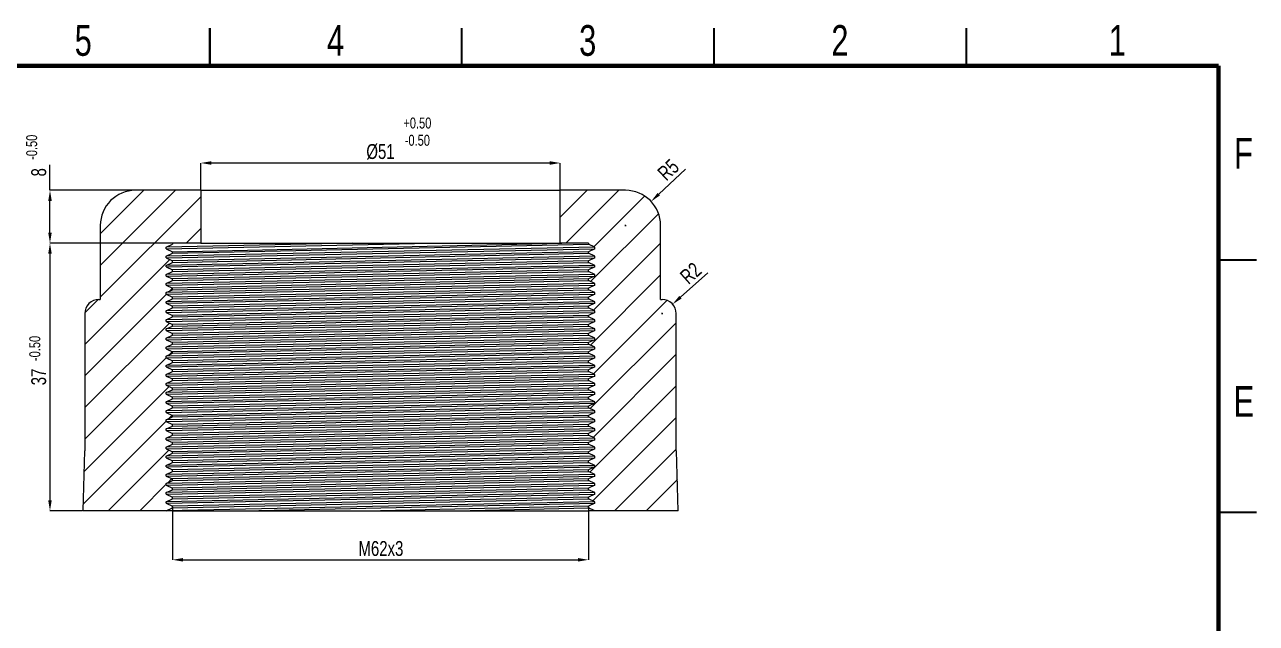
# Model space of a CAD drawing. Header units: millimetres. Extents: x 1664 to 1961, y 613 to 823.
# Drawn here: x 1786.6 to 1961.4, y 737.5 to 822.5 of the extents above; entities that cross this region are included whole.
import ezdxf

# ---------------------------------------------------------------- set-up
doc = ezdxf.new("R2010")
doc.units = ezdxf.units.MM
doc.styles.add('SLDTEXTSTYLE0', font='TXT', dxfattribs={"width": 0.75})
doc.dimstyles.new('SLDDIMSTYLE30', dxfattribs={"dimtxt": 2.116667, "dimasz": 1.5, "dimexe": 0, "dimexo": 0.0625, "dimgap": 0.529167, "dimtad": 1, "dimdec": 0, "dimrnd": 1e-09, "dimzin": 12, "dimdsep": 46, "dimtxsty": 'SLDTEXTSTYLE0', "dimcen": 0.09, "dimadec": 0, "dimazin": 3, "dimtfac": 1, "dimtdec": 0, "dimtofl": 0, "dimtmove": 0, "dimatfit": 3, "dimfxl": 1, "dimfrac": 2, "dimtolj": 1, "dimtzin": 12, "dimarcsym": 0})

# ---------------------------------------------------------------- blocks, each defined once
blk = doc.blocks.new('*D11')
at = {"color": 0, "lineweight": -2, "transparency": 16777216}
for p, q in [((1811.59, 799.06), (1811.59, 802.88)), ((1861.09, 802.88), (1813.09, 802.88)), ((1862.59, 799.06), (1862.59, 802.88))]:
    blk.add_line(p, q, dxfattribs=at)
at = {"color": 0, "transparency": 16777216}
for points in [[(1813.09, 803.13), (1813.09, 802.63), (1811.59, 802.88)], [(1861.09, 803.13), (1861.09, 802.63), (1862.59, 802.88)]]:
    blk.add_solid(points, dxfattribs=at)
at = {"layer": 'Defpoints', "color": 0, "transparency": 16777216}
for p in [(1811.59, 802.88), (1811.59, 799), (1862.59, 799)]:
    blk.add_point(p, dxfattribs=at)
at = {"color": 0, "transparency": 16777216, "insert": (1837.09, 804.47), "char_height": 2.117, "attachment_point": 5, "style": 'SLDTEXTSTYLE0'}
blk.add_mtext('\\A1;%%C51', dxfattribs=at)
blk = doc.blocks.new('*D12')
at = {"color": 0, "lineweight": -2, "transparency": 16777216}
for p, q in [((1880.37, 802.01), (1876.57, 798.45)), ((1871.75, 794), (1871.93, 794)), ((1871.84, 793.91), (1871.84, 794.09))]:
    blk.add_line(p, q, dxfattribs=at)
at = {"color": 0, "transparency": 16777216}
blk.add_solid([(1876.4, 798.63), (1876.75, 798.27), (1875.48, 797.42)], dxfattribs=at)
at = {"layer": 'Defpoints', "color": 0, "transparency": 16777216}
for p in [(1875.48, 797.42), (1871.84, 794)]:
    blk.add_point(p, dxfattribs=at)
at = {"color": 0, "transparency": 16777216, "insert": (1877.93, 801.9), "char_height": 2.117, "attachment_point": 5, "rotation": 43.2244, "style": 'SLDTEXTSTYLE0'}
blk.add_mtext('\\A1;R5', dxfattribs=at)
blk = doc.blocks.new('*D13')
at = {"color": 0, "lineweight": -2, "transparency": 16777216}
for p, q in [((1883.54, 787.29), (1879.65, 783.83)), ((1876.95, 781.5), (1877.13, 781.5)), ((1877.04, 781.41), (1877.04, 781.59))]:
    blk.add_line(p, q, dxfattribs=at)
at = {"color": 0, "transparency": 16777216}
blk.add_solid([(1879.48, 784.01), (1879.82, 783.64), (1878.53, 782.83)], dxfattribs=at)
at = {"layer": 'Defpoints', "color": 0, "transparency": 16777216}
for p in [(1877.04, 781.5), (1878.53, 782.83)]:
    blk.add_point(p, dxfattribs=at)
at = {"color": 0, "transparency": 16777216, "insert": (1881.1, 787.24), "char_height": 2.117, "attachment_point": 5, "rotation": 41.7053, "style": 'SLDTEXTSTYLE0'}
blk.add_mtext('\\A1;R2', dxfattribs=at)
blk = doc.blocks.new('*D14')
at = {"color": 0, "lineweight": -2, "transparency": 16777216}
for p, q in [((1790.2, 799), (1790.2, 802.61)), ((1811.53, 799), (1790.2, 799)), ((1790.2, 793), (1790.2, 797.5)), ((1811.53, 791.5), (1790.2, 791.5))]:
    blk.add_line(p, q, dxfattribs=at)
at = {"color": 0, "transparency": 16777216}
for points in [[(1789.95, 797.5), (1790.45, 797.5), (1790.2, 799)], [(1789.95, 793), (1790.45, 793), (1790.2, 791.5)]]:
    blk.add_solid(points, dxfattribs=at)
at = {"layer": 'Defpoints', "color": 0, "transparency": 16777216}
for p in [(1811.59, 799), (1790.2, 791.5), (1811.59, 791.5)]:
    blk.add_point(p, dxfattribs=at)
at = {"color": 0, "transparency": 16777216, "insert": (1788.61, 801.56), "char_height": 2.117, "attachment_point": 5, "rotation": 90, "style": 'SLDTEXTSTYLE0'}
blk.add_mtext('\\A1;8', dxfattribs=at)
blk = doc.blocks.new('*D15')
at = {"color": 0, "lineweight": -2, "transparency": 16777216}
for p, q in [((1807.53, 791.5), (1790.2, 791.5)), ((1790.2, 790), (1790.2, 755)), ((1794.78, 753.5), (1790.2, 753.5))]:
    blk.add_line(p, q, dxfattribs=at)
at = {"color": 0, "transparency": 16777216}
for points in [[(1789.95, 790), (1790.45, 790), (1790.2, 791.5)], [(1789.95, 755), (1790.45, 755), (1790.2, 753.5)]]:
    blk.add_solid(points, dxfattribs=at)
at = {"layer": 'Defpoints', "color": 0, "transparency": 16777216}
for p in [(1807.59, 791.5), (1790.2, 753.5), (1794.84, 753.5)]:
    blk.add_point(p, dxfattribs=at)
at = {"color": 0, "transparency": 16777216, "insert": (1788.61, 772.5), "char_height": 2.117, "attachment_point": 5, "rotation": 90, "style": 'SLDTEXTSTYLE0'}
blk.add_mtext('\\A1;37', dxfattribs=at)
blk = doc.blocks.new('*D16')
at = {"color": 0, "lineweight": -2, "transparency": 16777216}
for p, q in [((1807.59, 754.08), (1807.59, 746.54)), ((1866.59, 754.08), (1866.59, 746.54)), ((1809.09, 746.54), (1865.09, 746.54))]:
    blk.add_line(p, q, dxfattribs=at)
at = {"color": 0, "transparency": 16777216}
for points in [[(1809.09, 746.79), (1809.09, 746.29), (1807.59, 746.54)], [(1865.09, 746.79), (1865.09, 746.29), (1866.59, 746.54)]]:
    blk.add_solid(points, dxfattribs=at)
at = {"layer": 'Defpoints', "color": 0, "transparency": 16777216}
for p in [(1807.59, 754.14), (1866.59, 754.14), (1866.59, 746.54)]:
    blk.add_point(p, dxfattribs=at)
at = {"color": 0, "transparency": 16777216, "insert": (1837.15, 748.13), "char_height": 2.117, "attachment_point": 5, "style": 'SLDTEXTSTYLE0'}
blk.add_mtext('\\A1;M62x3', dxfattribs=at)

msp = doc.modelspace()

# ---------------------------------------------------------------- hatches: boundary and pattern name
h = msp.add_hatch()
h.set_pattern_fill('ANSI31', color=256)
h.set_pattern_definition([(45, (3733.518, 1557.0572), (-2.245064, 2.245064), [])])
h.paths.add_polyline_path([(1807.59, 773.27), (1807.59, 773.51), (1806.7, 773.92), (1806.7, 774.15), (1807.59, 774.57), (1807.59, 774.8), (1806.7, 775.21), (1806.7, 775.44), (1807.59, 775.86), (1807.59, 776.09), (1806.7, 776.5), (1806.7, 776.73), (1807.59, 777.15), (1807.59, 777.38), (1806.7, 777.79), (1806.7, 778.02), (1807.59, 778.44), (1807.59, 778.67), (1806.7, 779.08), (1806.7, 779.32), (1807.59, 779.73), (1807.59, 779.96), (1806.7, 780.37), (1806.7, 780.61), (1807.59, 781.02), (1807.59, 781.25), (1806.7, 781.67), (1806.7, 781.9), (1807.59, 782.31), (1807.59, 782.54), (1806.7, 782.96), (1806.7, 783.19), (1807.59, 783.6), (1807.59, 783.83), (1806.7, 784.25), (1806.7, 784.48), (1807.59, 784.89), (1807.59, 785.13), (1806.7, 785.54), (1806.7, 785.77), (1807.59, 786.18), (1807.59, 786.42), (1806.7, 786.83), (1806.7, 787.06), (1807.59, 787.47), (1807.59, 787.71), (1806.7, 788.12), (1806.7, 788.35), (1807.59, 788.77), (1807.59, 789), (1806.7, 789.41), (1806.7, 789.64), (1807.59, 790.06), (1807.59, 790.29), (1806.7, 790.7), (1806.7, 790.93), (1807.59, 791.35), (1807.59, 791.5), (1811.59, 791.5), (1811.59, 799), (1802.34, 799, 0.414214), (1797.34, 794), (1797.34, 783.5), (1797.14, 783.5, 0.414214), (1795.14, 781.5), (1795.14, 762), (1795.09, 762), (1794.84, 753.5), (1806.7, 753.5), (1807.59, 753.91), (1807.59, 754.14), (1806.7, 754.56), (1806.7, 754.79), (1807.59, 755.2), (1807.59, 755.43), (1806.7, 755.85), (1806.7, 756.08), (1807.59, 756.49), (1807.59, 756.72), (1806.7, 757.14), (1806.7, 757.37), (1807.59, 757.78), (1807.59, 758.02), (1806.7, 758.43), (1806.7, 758.66), (1807.59, 759.07), (1807.59, 759.31), (1806.7, 759.72), (1806.7, 759.95), (1807.59, 760.36), (1807.59, 760.6), (1806.7, 761.01), (1806.7, 761.24), (1807.59, 761.66), (1807.59, 761.89), (1806.7, 762.3), (1806.7, 762.53), (1807.59, 762.95), (1807.59, 763.18), (1806.7, 763.59), (1806.7, 763.82), (1807.59, 764.24), (1807.59, 764.47), (1806.7, 764.88), (1806.7, 765.12), (1807.59, 765.53), (1807.59, 765.76), (1806.7, 766.17), (1806.7, 766.41), (1807.59, 766.82), (1807.59, 767.05), (1806.7, 767.46), (1806.7, 767.7), (1807.59, 768.11), (1807.59, 768.34), (1806.7, 768.76), (1806.7, 768.99), (1807.59, 769.4), (1807.59, 769.63), (1806.7, 770.05), (1806.7, 770.28), (1807.59, 770.69), (1807.59, 770.92), (1806.7, 771.34), (1806.7, 771.57), (1807.59, 771.98), (1807.59, 772.22), (1806.7, 772.63), (1806.7, 772.86)])
h.paths.add_polyline_path([(1879.04, 781.5, 0.414214), (1877.04, 783.5), (1876.84, 783.5), (1876.84, 794, 0.414214), (1871.84, 799), (1862.59, 799), (1862.59, 791.5), (1866.59, 791.5), (1866.59, 791.35), (1867.48, 790.93), (1867.48, 790.7), (1866.59, 790.29), (1866.59, 790.06), (1867.48, 789.64), (1867.48, 789.41), (1866.59, 789), (1866.59, 788.77), (1867.48, 788.35), (1867.48, 788.12), (1866.59, 787.71), (1866.59, 787.47), (1867.48, 787.06), (1867.48, 786.83), (1866.59, 786.42), (1866.59, 786.18), (1867.48, 785.77), (1867.48, 785.54), (1866.59, 785.13), (1866.59, 784.89), (1867.48, 784.48), (1867.48, 784.25), (1866.59, 783.83), (1866.59, 783.6), (1867.48, 783.19), (1867.48, 782.96), (1866.59, 782.54), (1866.59, 782.31), (1867.48, 781.9), (1867.48, 781.67), (1866.59, 781.25), (1866.59, 781.02), (1867.48, 780.61), (1867.48, 780.37), (1866.59, 779.96), (1866.59, 779.73), (1867.48, 779.32), (1867.48, 779.08), (1866.59, 778.67), (1866.59, 778.44), (1867.48, 778.02), (1867.48, 777.79), (1866.59, 777.38), (1866.59, 777.15), (1867.48, 776.73), (1867.48, 776.5), (1866.59, 776.09), (1866.59, 775.86), (1867.48, 775.44), (1867.48, 775.21), (1866.59, 774.8), (1866.59, 774.57), (1867.48, 774.15), (1867.48, 773.92), (1866.59, 773.51), (1866.59, 773.27), (1867.48, 772.86), (1867.48, 772.63), (1866.59, 772.22), (1866.59, 771.98), (1867.48, 771.57), (1867.48, 771.34), (1866.59, 770.92), (1866.59, 770.69), (1867.48, 770.28), (1867.48, 770.05), (1866.59, 769.63), (1866.59, 769.4), (1867.48, 768.99), (1867.48, 768.76), (1866.59, 768.34), (1866.59, 768.11), (1867.48, 767.7), (1867.48, 767.46), (1866.59, 767.05), (1866.59, 766.82), (1867.48, 766.41), (1867.48, 766.17), (1866.59, 765.76), (1866.59, 765.53), (1867.48, 765.12), (1867.48, 764.88), (1866.59, 764.47), (1866.59, 764.24), (1867.48, 763.82), (1867.48, 763.59), (1866.59, 763.18), (1866.59, 762.95), (1867.48, 762.53), (1867.48, 762.3), (1866.59, 761.89), (1866.59, 761.66), (1867.48, 761.24), (1867.48, 761.01), (1866.59, 760.6), (1866.59, 760.36), (1867.48, 759.95), (1867.48, 759.72), (1866.59, 759.31), (1866.59, 759.07), (1867.48, 758.66), (1867.48, 758.43), (1866.59, 758.02), (1866.59, 757.78), (1867.48, 757.37), (1867.48, 757.14), (1866.59, 756.72), (1866.59, 756.49), (1867.48, 756.08), (1867.48, 755.85), (1866.59, 755.43), (1866.59, 755.2), (1867.48, 754.79), (1867.48, 754.56), (1866.59, 754.14), (1866.59, 753.91), (1867.48, 753.5), (1879.34, 753.5), (1879.09, 762), (1879.04, 762)])

# ---------------------------------------------------------------- linework, layer by layer
at = {"color": 7, "linetype": 'Continuous', "lineweight": 35}
for p, q in [((1812.86, 822.03), (1812.86, 816.66)), ((1812.86, 816.66), (1812.86, 822.03)), ((1848.64, 816.66), (1848.64, 822.03)), ((1884.42, 816.66), (1884.42, 822.03)), ((1920.21, 816.66), (1920.21, 822.03)), ((1955.99, 789.11), (1961.36, 789.11)), ((1955.99, 753.32), (1961.36, 753.32))]:
    msp.add_line(p, q, dxfattribs=at)
at = {"color": 7, "linetype": 'Continuous', "lineweight": 70}
for p, q in [((1669.73, 816.66), (1955.99, 816.66)), ((1955.99, 816.66), (1955.99, 618.42))]:
    msp.add_line(p, q, dxfattribs=at)
at = {"linetype": 'Continuous', "lineweight": 25}
for p, q in [((1811.59, 799), (1802.34, 799)), ((1811.59, 799), (1811.59, 791.5)), ((1811.59, 799), (1862.59, 799)), ((1862.59, 791.5), (1862.59, 799)), ((1871.84, 799), (1862.59, 799)), ((1797.34, 794), (1797.34, 783.5)), ((1876.84, 783.5), (1876.84, 794)), ((1811.59, 791.5), (1807.59, 791.5)), ((1811.59, 791.5), (1862.59, 791.5)), ((1866.59, 791.5), (1862.59, 791.5)), ((1797.14, 783.5), (1797.34, 783.5)), ((1876.84, 783.5), (1877.04, 783.5)), ((1795.14, 781.5), (1795.14, 762)), ((1879.04, 762), (1879.04, 781.5)), ((1795.09, 762), (1794.84, 753.5)), ((1795.09, 762), (1795.14, 762)), ((1879.04, 762), (1879.09, 762)), ((1879.34, 753.5), (1879.09, 762)), ((1807.59, 753.5), (1794.84, 753.5)), ((1807.59, 753.5), (1866.59, 753.5)), ((1879.34, 753.5), (1866.59, 753.5))]:
    msp.add_line(p, q, dxfattribs=at)
for p, q in [((1806.7, 790.7), (1844.13, 791.5)), ((1833.19, 791.5), (1806.7, 790.93)), ((1806.7, 790.93), (1807.59, 791.35)), ((1806.7, 790.7), (1806.7, 790.93)), ((1867.48, 790.93), (1806.7, 789.64)), ((1806.7, 790.7), (1807.59, 790.29)), ((1806.7, 789.41), (1867.48, 790.7)), ((1806.7, 789.64), (1807.59, 790.06)), ((1807.59, 791.5), (1807.59, 791.35)), ((1807.59, 790.29), (1862.8, 791.5)), ((1807.59, 790.06), (1866.59, 791.35)), ((1807.59, 790.06), (1807.59, 790.29)), ((1866.59, 790.29), (1807.59, 789)), ((1807.59, 788.77), (1866.59, 790.06)), ((1866.59, 791.5), (1866.59, 791.35)), ((1867.48, 790.93), (1866.59, 791.35)), ((1867.48, 790.7), (1866.59, 790.29)), ((1866.59, 790.06), (1866.59, 790.29)), ((1867.48, 789.64), (1866.59, 790.06)), ((1867.48, 790.7), (1867.48, 790.93)), ((1806.7, 789.41), (1806.7, 789.64)), ((1867.48, 789.64), (1806.7, 788.35)), ((1806.7, 789.41), (1807.59, 789)), ((1806.7, 788.12), (1867.48, 789.41)), ((1806.7, 788.35), (1807.59, 788.77)), ((1806.7, 788.12), (1806.7, 788.35)), ((1867.48, 788.35), (1806.7, 787.06)), ((1807.59, 788.77), (1807.59, 789)), ((1866.59, 789), (1807.59, 787.71)), ((1807.59, 787.47), (1866.59, 788.77)), ((1867.48, 789.41), (1866.59, 789)), ((1866.59, 788.77), (1866.59, 789)), ((1867.48, 788.35), (1866.59, 788.77)), ((1867.48, 789.41), (1867.48, 789.64)), ((1867.48, 788.12), (1867.48, 788.35)), ((1806.7, 788.12), (1807.59, 787.71)), ((1806.7, 786.83), (1867.48, 788.12)), ((1806.7, 787.06), (1807.59, 787.47)), ((1806.7, 786.83), (1806.7, 787.06)), ((1867.48, 787.06), (1806.7, 785.77)), ((1806.7, 786.83), (1807.59, 786.42)), ((1806.7, 785.54), (1867.48, 786.83)), ((1807.59, 787.47), (1807.59, 787.71)), ((1866.59, 787.71), (1807.59, 786.42)), ((1807.59, 786.18), (1866.59, 787.47)), ((1807.59, 786.18), (1807.59, 786.42)), ((1866.59, 786.42), (1807.59, 785.13)), ((1867.48, 788.12), (1866.59, 787.71)), ((1866.59, 787.47), (1866.59, 787.71)), ((1867.48, 787.06), (1866.59, 787.47)), ((1867.48, 786.83), (1866.59, 786.42)), ((1866.59, 786.18), (1866.59, 786.42)), ((1867.48, 786.83), (1867.48, 787.06)), ((1806.7, 785.77), (1807.59, 786.18)), ((1806.7, 785.54), (1806.7, 785.77)), ((1867.48, 785.77), (1806.7, 784.48)), ((1806.7, 785.54), (1807.59, 785.13)), ((1806.7, 784.25), (1867.48, 785.54)), ((1806.7, 784.48), (1807.59, 784.89)), ((1807.59, 784.89), (1866.59, 786.18)), ((1807.59, 784.89), (1807.59, 785.13)), ((1866.59, 785.13), (1807.59, 783.83)), ((1807.59, 783.6), (1866.59, 784.89)), ((1867.48, 785.77), (1866.59, 786.18)), ((1867.48, 785.54), (1866.59, 785.13)), ((1866.59, 784.89), (1866.59, 785.13)), ((1867.48, 784.48), (1866.59, 784.89)), ((1867.48, 785.54), (1867.48, 785.77)), ((1806.7, 784.25), (1806.7, 784.48)), ((1867.48, 784.48), (1806.7, 783.19)), ((1806.7, 784.25), (1807.59, 783.83)), ((1806.7, 782.96), (1867.48, 784.25)), ((1806.7, 783.19), (1807.59, 783.6)), ((1806.7, 782.96), (1806.7, 783.19)), ((1867.48, 783.19), (1806.7, 781.9)), ((1806.7, 782.96), (1807.59, 782.54)), ((1806.7, 781.67), (1867.48, 782.96)), ((1807.59, 783.6), (1807.59, 783.83)), ((1866.59, 783.83), (1807.59, 782.54)), ((1807.59, 782.31), (1866.59, 783.6)), ((1867.48, 784.25), (1866.59, 783.83)), ((1866.59, 783.6), (1866.59, 783.83)), ((1867.48, 783.19), (1866.59, 783.6)), ((1867.48, 782.96), (1866.59, 782.54)), ((1867.48, 784.25), (1867.48, 784.48)), ((1867.48, 782.96), (1867.48, 783.19)), ((1806.7, 781.9), (1807.59, 782.31)), ((1806.7, 781.67), (1806.7, 781.9)), ((1867.48, 781.9), (1806.7, 780.61)), ((1806.7, 781.67), (1807.59, 781.25)), ((1806.7, 780.37), (1867.48, 781.67)), ((1807.59, 782.31), (1807.59, 782.54)), ((1866.59, 782.54), (1807.59, 781.25)), ((1807.59, 781.02), (1866.59, 782.31)), ((1807.59, 781.02), (1807.59, 781.25)), ((1866.59, 781.25), (1807.59, 779.96)), ((1866.59, 782.31), (1866.59, 782.54)), ((1867.48, 781.9), (1866.59, 782.31)), ((1867.48, 781.67), (1866.59, 781.25)), ((1866.59, 781.02), (1866.59, 781.25)), ((1867.48, 781.67), (1867.48, 781.9)), ((1806.7, 780.61), (1807.59, 781.02)), ((1806.7, 780.37), (1806.7, 780.61)), ((1867.48, 780.61), (1806.7, 779.32)), ((1806.7, 780.37), (1807.59, 779.96)), ((1806.7, 779.08), (1867.48, 780.37)), ((1806.7, 779.32), (1807.59, 779.73)), ((1807.59, 779.73), (1866.59, 781.02)), ((1807.59, 779.73), (1807.59, 779.96)), ((1866.59, 779.96), (1807.59, 778.67)), ((1807.59, 778.44), (1866.59, 779.73)), ((1867.48, 780.61), (1866.59, 781.02)), ((1867.48, 780.37), (1866.59, 779.96)), ((1866.59, 779.73), (1866.59, 779.96)), ((1867.48, 779.32), (1866.59, 779.73)), ((1867.48, 780.37), (1867.48, 780.61)), ((1806.7, 779.08), (1806.7, 779.32)), ((1867.48, 779.32), (1806.7, 778.02)), ((1806.7, 779.08), (1807.59, 778.67)), ((1806.7, 777.79), (1867.48, 779.08)), ((1806.7, 778.02), (1807.59, 778.44)), ((1806.7, 777.79), (1806.7, 778.02)), ((1867.48, 778.02), (1806.7, 776.73)), ((1806.7, 777.79), (1807.59, 777.38)), ((1806.7, 776.5), (1867.48, 777.79)), ((1807.59, 778.44), (1807.59, 778.67)), ((1866.59, 778.67), (1807.59, 777.38)), ((1807.59, 777.15), (1866.59, 778.44)), ((1867.48, 779.08), (1866.59, 778.67)), ((1866.59, 778.44), (1866.59, 778.67)), ((1867.48, 778.02), (1866.59, 778.44)), ((1867.48, 777.79), (1866.59, 777.38)), ((1867.48, 779.08), (1867.48, 779.32)), ((1867.48, 777.79), (1867.48, 778.02)), ((1806.7, 776.73), (1807.59, 777.15)), ((1806.7, 776.5), (1806.7, 776.73)), ((1867.48, 776.73), (1806.7, 775.44)), ((1806.7, 776.5), (1807.59, 776.09)), ((1806.7, 775.21), (1867.48, 776.5)), ((1807.59, 777.15), (1807.59, 777.38)), ((1866.59, 777.38), (1807.59, 776.09)), ((1807.59, 775.86), (1866.59, 777.15)), ((1807.59, 775.86), (1807.59, 776.09)), ((1866.59, 776.09), (1807.59, 774.8)), ((1866.59, 777.15), (1866.59, 777.38)), ((1867.48, 776.73), (1866.59, 777.15)), ((1867.48, 776.5), (1866.59, 776.09)), ((1866.59, 775.86), (1866.59, 776.09)), ((1867.48, 776.5), (1867.48, 776.73)), ((1806.7, 775.44), (1807.59, 775.86)), ((1806.7, 775.21), (1806.7, 775.44)), ((1867.48, 775.44), (1806.7, 774.15)), ((1806.7, 775.21), (1807.59, 774.8)), ((1806.7, 773.92), (1867.48, 775.21)), ((1806.7, 774.15), (1807.59, 774.57)), ((1807.59, 774.57), (1866.59, 775.86)), ((1807.59, 774.57), (1807.59, 774.8)), ((1866.59, 774.8), (1807.59, 773.51)), ((1807.59, 773.27), (1866.59, 774.57)), ((1867.48, 775.44), (1866.59, 775.86)), ((1867.48, 775.21), (1866.59, 774.8)), ((1866.59, 774.57), (1866.59, 774.8)), ((1867.48, 774.15), (1866.59, 774.57)), ((1867.48, 775.21), (1867.48, 775.44)), ((1806.7, 773.92), (1806.7, 774.15)), ((1867.48, 774.15), (1806.7, 772.86)), ((1806.7, 773.92), (1807.59, 773.51)), ((1806.7, 772.63), (1867.48, 773.92)), ((1806.7, 772.86), (1807.59, 773.27)), ((1806.7, 772.63), (1806.7, 772.86)), ((1867.48, 772.86), (1806.7, 771.57)), ((1806.7, 772.63), (1807.59, 772.22)), ((1806.7, 771.34), (1867.48, 772.63)), ((1807.59, 773.27), (1807.59, 773.51)), ((1866.59, 773.51), (1807.59, 772.22)), ((1807.59, 771.98), (1866.59, 773.27)), ((1867.48, 773.92), (1866.59, 773.51)), ((1866.59, 773.27), (1866.59, 773.51)), ((1867.48, 772.86), (1866.59, 773.27)), ((1867.48, 772.63), (1866.59, 772.22)), ((1867.48, 773.92), (1867.48, 774.15)), ((1867.48, 772.63), (1867.48, 772.86)), ((1806.7, 771.57), (1807.59, 771.98)), ((1806.7, 771.34), (1806.7, 771.57)), ((1867.48, 771.57), (1806.7, 770.28)), ((1806.7, 771.34), (1807.59, 770.92)), ((1806.7, 770.05), (1867.48, 771.34)), ((1806.7, 770.28), (1807.59, 770.69)), ((1807.59, 771.98), (1807.59, 772.22)), ((1866.59, 772.22), (1807.59, 770.92)), ((1807.59, 770.69), (1866.59, 771.98)), ((1807.59, 770.69), (1807.59, 770.92)), ((1866.59, 770.92), (1807.59, 769.63)), ((1807.59, 769.4), (1866.59, 770.69)), ((1866.59, 771.98), (1866.59, 772.22)), ((1867.48, 771.57), (1866.59, 771.98)), ((1867.48, 771.34), (1866.59, 770.92)), ((1866.59, 770.69), (1866.59, 770.92)), ((1867.48, 770.28), (1866.59, 770.69)), ((1867.48, 771.34), (1867.48, 771.57)), ((1806.7, 770.05), (1806.7, 770.28)), ((1867.48, 770.28), (1806.7, 768.99)), ((1806.7, 770.05), (1807.59, 769.63)), ((1806.7, 768.76), (1867.48, 770.05)), ((1806.7, 768.99), (1807.59, 769.4)), ((1806.7, 768.76), (1806.7, 768.99)), ((1867.48, 768.99), (1806.7, 767.7)), ((1807.59, 769.4), (1807.59, 769.63)), ((1866.59, 769.63), (1807.59, 768.34)), ((1807.59, 768.11), (1866.59, 769.4)), ((1867.48, 770.05), (1866.59, 769.63)), ((1866.59, 769.4), (1866.59, 769.63)), ((1867.48, 768.99), (1866.59, 769.4)), ((1867.48, 770.05), (1867.48, 770.28)), ((1867.48, 768.76), (1867.48, 768.99)), ((1806.7, 768.76), (1807.59, 768.34)), ((1806.7, 767.46), (1867.48, 768.76)), ((1806.7, 767.7), (1807.59, 768.11)), ((1806.7, 767.46), (1806.7, 767.7)), ((1867.48, 767.7), (1806.7, 766.41)), ((1806.7, 767.46), (1807.59, 767.05)), ((1806.7, 766.17), (1867.48, 767.46)), ((1807.59, 768.11), (1807.59, 768.34)), ((1866.59, 768.34), (1807.59, 767.05)), ((1807.59, 766.82), (1866.59, 768.11)), ((1867.48, 768.76), (1866.59, 768.34)), ((1866.59, 768.11), (1866.59, 768.34)), ((1867.48, 767.7), (1866.59, 768.11)), ((1867.48, 767.46), (1866.59, 767.05)), ((1867.48, 767.46), (1867.48, 767.7)), ((1806.7, 766.41), (1807.59, 766.82)), ((1806.7, 766.17), (1806.7, 766.41)), ((1867.48, 766.41), (1806.7, 765.12)), ((1806.7, 766.17), (1807.59, 765.76)), ((1806.7, 764.88), (1867.48, 766.17)), ((1806.7, 765.12), (1807.59, 765.53)), ((1807.59, 766.82), (1807.59, 767.05)), ((1866.59, 767.05), (1807.59, 765.76)), ((1807.59, 765.53), (1866.59, 766.82)), ((1807.59, 765.53), (1807.59, 765.76)), ((1866.59, 765.76), (1807.59, 764.47)), ((1807.59, 764.24), (1866.59, 765.53)), ((1866.59, 766.82), (1866.59, 767.05)), ((1867.48, 766.41), (1866.59, 766.82)), ((1867.48, 766.17), (1866.59, 765.76)), ((1866.59, 765.53), (1866.59, 765.76)), ((1867.48, 765.12), (1866.59, 765.53)), ((1867.48, 766.17), (1867.48, 766.41)), ((1806.7, 764.88), (1806.7, 765.12)), ((1867.48, 765.12), (1806.7, 763.82)), ((1806.7, 764.88), (1807.59, 764.47)), ((1806.7, 763.59), (1867.48, 764.88)), ((1806.7, 763.82), (1807.59, 764.24)), ((1806.7, 763.59), (1806.7, 763.82)), ((1867.48, 763.82), (1806.7, 762.53)), ((1807.59, 764.24), (1807.59, 764.47)), ((1866.59, 764.47), (1807.59, 763.18)), ((1807.59, 762.95), (1866.59, 764.24)), ((1867.48, 764.88), (1866.59, 764.47)), ((1866.59, 764.24), (1866.59, 764.47)), ((1867.48, 763.82), (1866.59, 764.24)), ((1867.48, 764.88), (1867.48, 765.12)), ((1867.48, 763.59), (1867.48, 763.82)), ((1806.7, 763.59), (1807.59, 763.18)), ((1806.7, 762.3), (1867.48, 763.59)), ((1806.7, 762.53), (1807.59, 762.95)), ((1806.7, 762.3), (1806.7, 762.53)), ((1867.48, 762.53), (1806.7, 761.24)), ((1806.7, 762.3), (1807.59, 761.89)), ((1806.7, 761.01), (1867.48, 762.3)), ((1807.59, 762.95), (1807.59, 763.18)), ((1866.59, 763.18), (1807.59, 761.89)), ((1807.59, 761.66), (1866.59, 762.95)), ((1867.48, 763.59), (1866.59, 763.18)), ((1866.59, 762.95), (1866.59, 763.18)), ((1867.48, 762.53), (1866.59, 762.95)), ((1867.48, 762.3), (1866.59, 761.89)), ((1867.48, 762.3), (1867.48, 762.53)), ((1806.7, 761.24), (1807.59, 761.66)), ((1806.7, 761.01), (1806.7, 761.24)), ((1867.48, 761.24), (1806.7, 759.95)), ((1806.7, 761.01), (1807.59, 760.6)), ((1806.7, 759.72), (1867.48, 761.01)), ((1806.7, 759.95), (1807.59, 760.36)), ((1807.59, 761.66), (1807.59, 761.89)), ((1866.59, 761.89), (1807.59, 760.6)), ((1807.59, 760.36), (1866.59, 761.66)), ((1807.59, 760.36), (1807.59, 760.6)), ((1866.59, 760.6), (1807.59, 759.31)), ((1807.59, 759.07), (1866.59, 760.36)), ((1866.59, 761.66), (1866.59, 761.89)), ((1867.48, 761.24), (1866.59, 761.66)), ((1867.48, 761.01), (1866.59, 760.6)), ((1866.59, 760.36), (1866.59, 760.6)), ((1867.48, 759.95), (1866.59, 760.36)), ((1867.48, 761.01), (1867.48, 761.24)), ((1806.7, 759.72), (1806.7, 759.95)), ((1867.48, 759.95), (1806.7, 758.66)), ((1806.7, 759.72), (1807.59, 759.31)), ((1806.7, 758.43), (1867.48, 759.72)), ((1806.7, 758.66), (1807.59, 759.07)), ((1806.7, 758.43), (1806.7, 758.66)), ((1867.48, 758.66), (1806.7, 757.37)), ((1807.59, 759.07), (1807.59, 759.31)), ((1866.59, 759.31), (1807.59, 758.02)), ((1807.59, 757.78), (1866.59, 759.07)), ((1867.48, 759.72), (1866.59, 759.31)), ((1866.59, 759.07), (1866.59, 759.31)), ((1867.48, 758.66), (1866.59, 759.07)), ((1867.48, 759.72), (1867.48, 759.95)), ((1867.48, 758.43), (1867.48, 758.66)), ((1806.7, 758.43), (1807.59, 758.02)), ((1806.7, 757.14), (1867.48, 758.43)), ((1806.7, 757.37), (1807.59, 757.78)), ((1806.7, 757.14), (1806.7, 757.37)), ((1867.48, 757.37), (1806.7, 756.08)), ((1806.7, 757.14), (1807.59, 756.72)), ((1806.7, 755.85), (1867.48, 757.14)), ((1807.59, 757.78), (1807.59, 758.02)), ((1866.59, 758.02), (1807.59, 756.72)), ((1807.59, 756.49), (1866.59, 757.78)), ((1807.59, 756.49), (1807.59, 756.72)), ((1866.59, 756.72), (1807.59, 755.43)), ((1867.48, 758.43), (1866.59, 758.02)), ((1866.59, 757.78), (1866.59, 758.02)), ((1867.48, 757.37), (1866.59, 757.78)), ((1867.48, 757.14), (1866.59, 756.72)), ((1866.59, 756.49), (1866.59, 756.72)), ((1867.48, 757.14), (1867.48, 757.37)), ((1806.7, 756.08), (1807.59, 756.49)), ((1806.7, 755.85), (1806.7, 756.08)), ((1867.48, 756.08), (1806.7, 754.79)), ((1806.7, 755.85), (1807.59, 755.43)), ((1806.7, 754.56), (1867.48, 755.85)), ((1806.7, 754.79), (1807.59, 755.2)), ((1807.59, 755.2), (1866.59, 756.49)), ((1807.59, 755.2), (1807.59, 755.43)), ((1866.59, 755.43), (1807.59, 754.14)), ((1807.59, 753.91), (1866.59, 755.2)), ((1867.48, 756.08), (1866.59, 756.49)), ((1867.48, 755.85), (1866.59, 755.43)), ((1866.59, 755.2), (1866.59, 755.43)), ((1867.48, 754.79), (1866.59, 755.2)), ((1867.48, 755.85), (1867.48, 756.08)), ((1806.7, 754.56), (1806.7, 754.79)), ((1867.48, 754.79), (1806.7, 753.5)), ((1806.7, 754.56), (1807.59, 754.14)), ((1806.7, 753.5), (1807.59, 753.91)), ((1807.59, 753.91), (1807.59, 754.14)), ((1817.64, 753.5), (1867.48, 754.56)), ((1866.59, 754.14), (1837.09, 753.5)), ((1847.71, 753.5), (1866.59, 753.91)), ((1867.48, 754.56), (1866.59, 754.14)), ((1866.59, 753.91), (1866.59, 754.14)), ((1867.48, 753.5), (1866.59, 753.91)), ((1867.48, 754.56), (1867.48, 754.79))]:
    msp.add_line(p, q)
for centre, radius, start, end in [((1802.34, 794), 5, 90, 180), ((1871.84, 794), 5, 0, 90), ((1797.14, 781.5), 2, 90, 180), ((1877.04, 781.5), 2, 0, 90)]:
    msp.add_arc(centre, radius, start, end, dxfattribs=at)

# ---------------------------------------------------------------- texts
at = {"color": 7, "linetype": 'Continuous', "lineweight": 0, "char_height": 4.36, "attachment_point": 2, "style": 'SLDTEXTSTYLE0'}
for s, insert in [('5', (1794.92, 822.46)), ('4', (1830.71, 822.46)), ('3', (1866.49, 822.46)), ('2', (1902.27, 822.46)), ('1', (1941.63, 822.46)), ('F', (1959.52, 806.44)), ('E', (1959.58, 771.2))]:
    msp.add_mtext(s, dxfattribs=dict(at, insert=insert))
at = {"color": 7, "linetype": 'Continuous', "lineweight": 18, "char_height": 1.565, "attachment_point": 2, "style": 'SLDTEXTSTYLE0'}
for s, insert in [('\\A1;+0.50', (1842.32, 809.34)), ('\\A1;-0.50', (1842.32, 806.89))]:
    msp.add_mtext(s, dxfattribs=dict(at, insert=insert))
at = {"color": 7, "linetype": 'Continuous', "lineweight": 18, "char_height": 1.565, "attachment_point": 2, "rotation": 90, "style": 'SLDTEXTSTYLE0'}
for insert in [(1786.82, 805.11), (1787.26, 776.55)]:
    msp.add_mtext('\\A1;-0.50', dxfattribs=dict(at, insert=insert))

# ---------------------------------------------------------------- dimensions: what is measured, and where the dimension line sits
dim = msp.add_linear_dim(base=(1811.59, 802.88), p1=(1862.59, 799), p2=(1811.59, 799), text='%%C<>', dimstyle='SLDDIMSTYLE30')
dim.commit()
dim.dimension.update_dxf_attribs({"geometry": '*D11', "text_midpoint": (1837.09, 804.47)})
for center, mpoint, picture, middle in [((1871.84, 794), (1875.48, 797.42), '*D12', (1877.93, 801.9)), ((1877.04, 781.5), (1878.53, 782.83), '*D13', (1881.1, 787.24))]:
    dim = msp.add_radius_dim(center=center, mpoint=mpoint, dimstyle='SLDDIMSTYLE30')
    dim.commit()
    dim.dimension.update_dxf_attribs({"geometry": picture, "text_midpoint": middle})
dim = msp.add_linear_dim(base=(1790.20001469, 791.49695964), p1=(1811.58812306, 798.99695964), p2=(1811.58812306, 791.49695964), angle=90, dimstyle='SLDDIMSTYLE30')
dim.commit()
dim.dimension.update_dxf_attribs({"geometry": '*D14', "text_midpoint": (1790.20001469, 801.55529297), "dimtype": 160})
dim = msp.add_linear_dim(base=(1790.2, 753.5), p1=(1807.59, 791.5), p2=(1794.84, 753.5), angle=90, text='37', dimstyle='SLDDIMSTYLE30')
dim.commit()
dim.dimension.update_dxf_attribs({"geometry": '*D15', "text_midpoint": (1788.61, 772.5)})
dim = msp.add_linear_dim(base=(1866.59, 746.54), p1=(1807.59, 754.14), p2=(1866.59, 754.14), text='M62x3', dimstyle='SLDDIMSTYLE30')
dim.commit()
dim.dimension.update_dxf_attribs({"geometry": '*D16', "text_midpoint": (1837.15, 746.54), "dimtype": 160})

doc.saveas('drawing.dxf')
